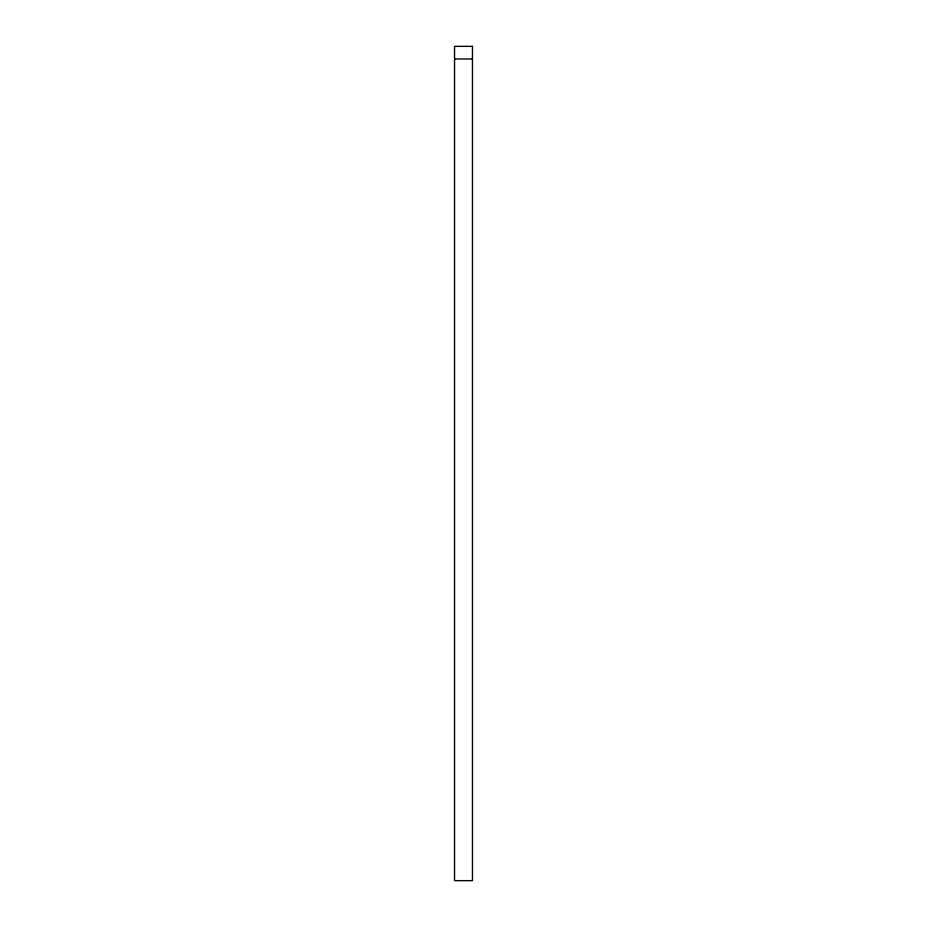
<?xml version="1.0" encoding="UTF-8"?>
<svg xmlns="http://www.w3.org/2000/svg" width="927" height="927" viewBox="0 0 927 927"><rect width="100%" height="100%" fill="white"/><g stroke="black" fill="none" stroke-linecap="round" stroke-linejoin="round"><path stroke-width="1.39" d="M454.543 58.992L472.457 58.992M472.457 46.35L454.543 46.35L454.543 880.65L472.457 880.65L472.457 46.35"/></g></svg>
